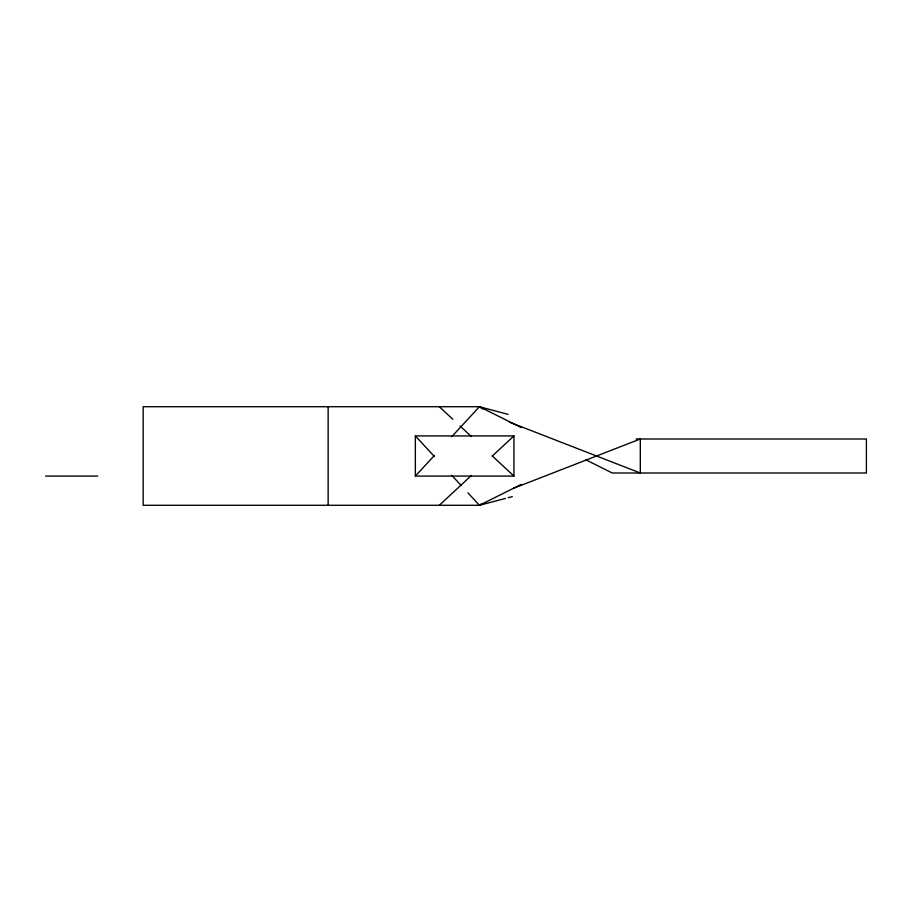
<?xml version="1.0" encoding="UTF-8"?>
<svg xmlns="http://www.w3.org/2000/svg" width="912" height="912" viewBox="0 0 912 912"><rect width="100%" height="100%" fill="white"/><g stroke="black" fill="none" stroke-linecap="round" stroke-linejoin="round"><path stroke-width="1.37" d="M415.359 476.064L415.359 435.936L513.935 435.936L513.935 476.064L415.359 476.064L434.488 455.362M451.702 436.734L479.438 406.718L508.132 414.379M439.31 505.282L471.436 475.426M492.172 456.16L513.935 435.936M521.185 427.546L479.438 406.718L143.161 406.718L143.161 505.282L479.438 505.282L481.764 503.732M467.959 492.868L479.438 505.282L521.185 484.454M513.399 488.33L640.304 439.003L640.304 472.997L509.432 422.131M479.438 505.282L505.453 498.431M508.189 497.701L512.305 496.618M636.097 439.003L866.4 439.003L866.4 472.997L612.26 472.997L585.698 459.739M45.6 476.064L97.778 476.064M479.438 406.718L482.938 409.043M439.31 406.718L452.785 419.235M460.036 425.972L471.436 436.574M492.172 455.84L513.935 476.064M415.359 435.936L434.488 456.638M451.702 475.266L461.267 485.617M328.138 406.718L328.138 505.282"/></g></svg>
